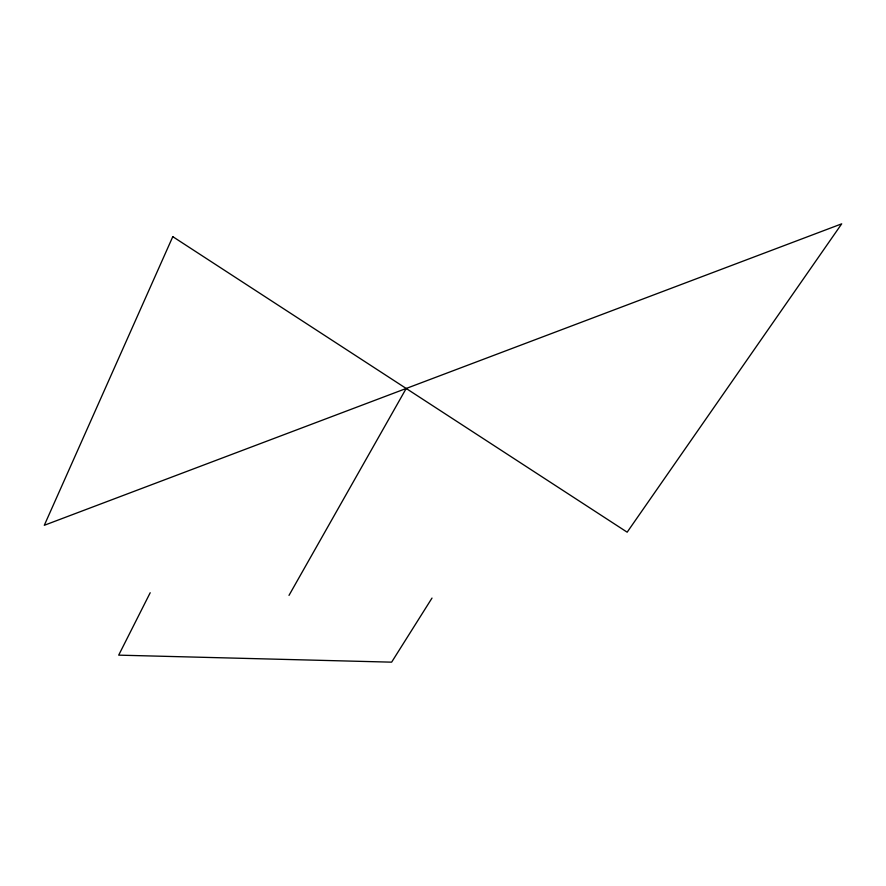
<?xml version="1.0" encoding="UTF-8"?>
<svg xmlns="http://www.w3.org/2000/svg" width="886" height="886" viewBox="0 0 886 886"><rect width="100%" height="100%" fill="white"/><g stroke="black" fill="none" stroke-linecap="round" stroke-linejoin="round"><path stroke-width="1.33" d="M150.199 592.734L118.691 655.142L391.623 662.163L432.003 598.072M289.002 595.37L406.209 388.467M172.792 236.662L44.3 525.287L841.7 223.837L627.166 532.187L172.792 236.662"/></g></svg>
